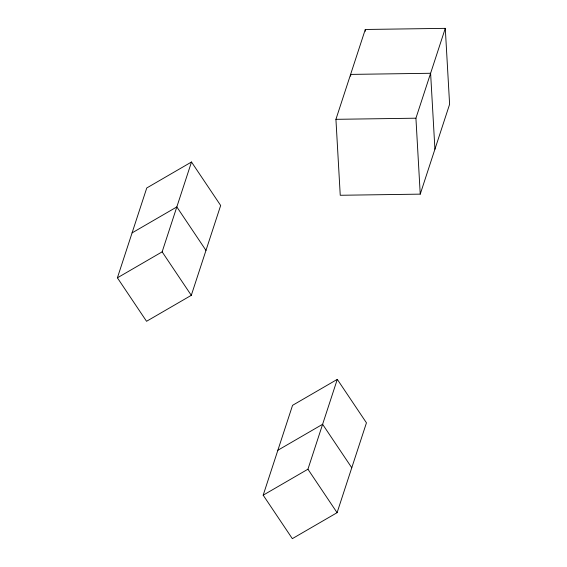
<?xml version="1.0" encoding="UTF-8"?>
<svg xmlns="http://www.w3.org/2000/svg" width="567" height="567" viewBox="0 0 567 567"><rect width="100%" height="100%" fill="white"/><g stroke="black" fill="none" stroke-linecap="round" stroke-linejoin="round"><path stroke-width="0.85" d="M117.397 277.823L146.761 187.975L191.504 162.006L220.662 205.481L191.299 295.322L146.548 321.291L117.397 277.823L162.141 251.854L191.504 162.006M335.926 119.325L365.29 29.477L445.286 28.35L449.603 104.3L420.239 194.141L340.243 195.275L335.926 119.325L415.923 118.198L445.286 28.35M263.18 495.175L292.551 405.334L337.294 379.366L366.452 422.833L337.089 512.681L292.338 538.65L263.18 495.175L307.931 469.214L337.294 379.366M132.076 232.895L176.826 206.927L205.984 250.401M277.865 450.255L322.609 424.286L351.767 467.761M162.141 251.854L191.299 295.322M307.931 469.214L337.089 512.681M434.924 149.22L430.608 73.271L350.612 74.405L350.711 76.169M415.923 118.198L420.239 194.141M365.29 29.477L365.396 31.249"/></g></svg>
